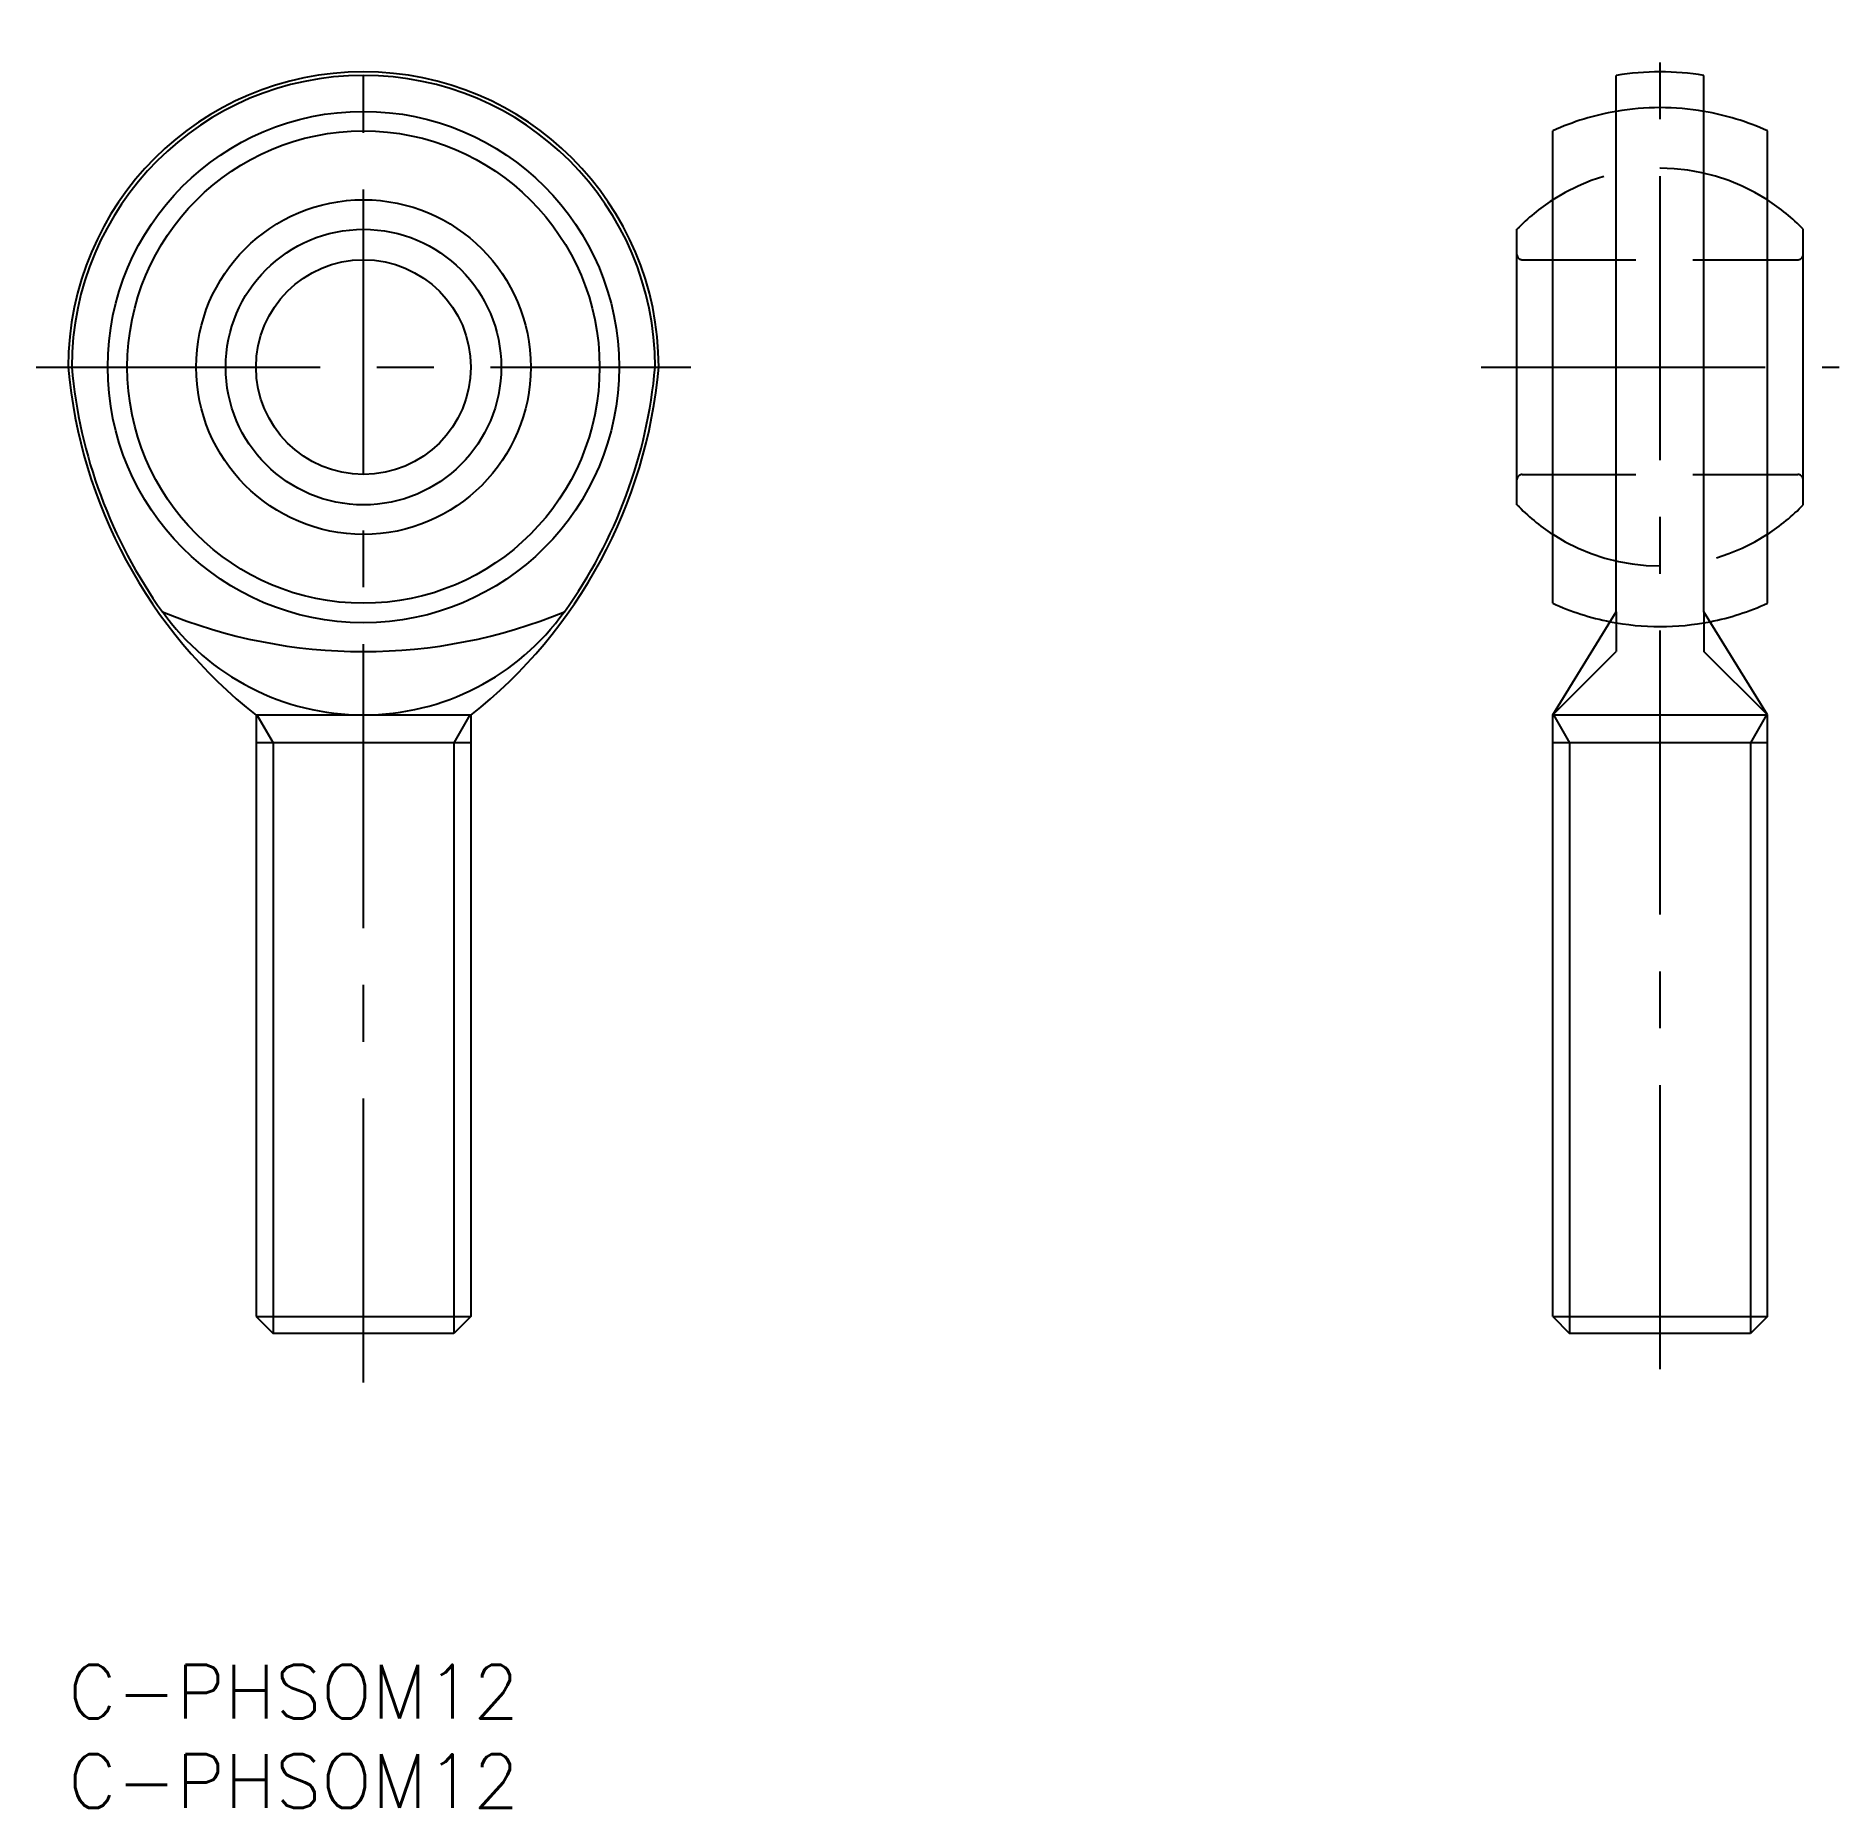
# Model space of a CAD drawing. Extents: x -2 to 99, y -8 to 91.
import ezdxf
from ezdxf.enums import TextEntityAlignment as Align

# ---------------------------------------------------------------- set-up
doc = ezdxf.new("R2010")
doc.units = 0
doc.header["$LTSCALE"] = 0.5
doc.linetypes.add('CENTER', pattern=[50.8, 31.75, -6.35, 6.35, -6.35])
doc.linetypes.add('DASHED', pattern=[19.05, 12.7, -6.35])
doc.layers.get('0').update_dxf_attribs({"linetype": 'CONTINUOUS'})
doc.layers.add('CENTER', color=1, linetype='CENTER')
doc.styles.get("Standard").update_dxf_attribs({"font": 'txt.shx', "height": 3, "bigfont": 'bigfont.shx'})

msp = doc.modelspace()

# ---------------------------------------------------------------- linework, layer by layer
at = {"color": 7, "linetype": 'CONTINUOUS'}
for p, q in [((86.52, 58.85), (86.52, 88.82)), ((91.42, 58.85), (91.42, 88.82)), ((82.97, 59.32), (82.97, 85.72)), ((94.97, 59.32), (94.97, 85.72)), ((80.97, 64.82), (80.97, 80.22)), ((96.97, 64.82), (96.97, 80.22)), ((82.97, 53.08), (86.52, 58.85)), ((94.97, 53.08), (91.42, 58.85)), ((10.5, 53.08), (10.5, 19.47)), ((10.5, 53.08), (22.5, 53.08)), ((22.5, 53.08), (22.5, 19.47)), ((82.97, 19.47), (82.97, 53.08)), ((82.97, 53.08), (94.97, 53.08)), ((94.97, 19.47), (94.97, 53.08)), ((22.5, 51.52), (10.5, 51.52)), ((94.97, 51.52), (82.97, 51.52)), ((10.5, 19.47), (22.5, 19.47)), ((10.5, 19.47), (11.45, 18.52)), ((22.5, 19.47), (21.55, 18.52)), ((82.97, 19.47), (94.97, 19.47)), ((82.97, 19.47), (83.91, 18.52)), ((94.97, 19.47), (94.02, 18.52)), ((21.55, 18.52), (11.45, 18.52)), ((94.02, 18.52), (83.91, 18.52))]:
    msp.add_line(p, q, dxfattribs=at)
at = {"color": 3, "linetype": 'DASHED'}
for p, q in [((81.27, 78.52), (96.67, 78.52)), ((81.27, 66.52), (96.67, 66.52)), ((86.52, 58.85), (86.52, 56.63)), ((91.42, 58.85), (91.42, 56.63)), ((82.97, 53.08), (86.52, 56.63)), ((94.97, 53.08), (91.42, 56.63))]:
    msp.add_line(p, q, dxfattribs=at)
at = {"color": 3, "linetype": 'CONTINUOUS'}
for p, q in [((10.55, 53.08), (11.45, 51.52)), ((22.45, 53.08), (21.55, 51.52)), ((83.02, 53.08), (83.91, 51.52)), ((94.92, 53.08), (94.02, 51.52)), ((11.45, 51.52), (11.45, 18.52)), ((21.55, 51.52), (21.55, 18.52)), ((83.91, 51.52), (83.91, 18.52)), ((94.02, 51.52), (94.02, 18.52))]:
    msp.add_line(p, q, dxfattribs=at)
at = {"color": 7, "linetype": 'CONTINUOUS'}
for radius in [14.29, 13.2, 9.35, 7.7, 6]:
    msp.add_circle((16.5, 72.52), radius, dxfattribs=at)
for centre, radius, start, end in [((16.5, 72.52), 16.5, 0, 180), ((16.5, 72.52), 16.3, 0, 180), ((88.97, 74.02), 15, 80.5996, 99.4004), ((88.97, 72.52), 14.5, 99.7277, 114.4433), ((88.97, 72.52), 14.5, 65.5567, 80.2723), ((88.97, 72.55), 11.08, 122.7751, 136.2026), ((88.97, 72.55), 11.08, 43.7974, 57.2249), ((27.78, 74.96), 27.89, 185.0313, 231.7082), ((27.78, 74.96), 27.69, 185.0679, 215.5916), ((5.22, 74.96), 27.89, 308.2918, 354.9687), ((5.22, 74.96), 27.69, 324.4084, 354.9321), ((88.97, 72.49), 11.08, 223.7974, 237.2249), ((88.97, 72.49), 11.08, 302.7751, 316.2026), ((16.5, 66.89), 13.81, 215.5916, 324.4084), ((16.5, 86.1), 29.48, 247.5983, 292.4017), ((88.97, 72.52), 14.5, 245.5567, 258.8915), ((88.97, 72.52), 14.5, 281.1085, 294.4433)]:
    msp.add_arc(centre, radius, start, end, dxfattribs=at)
at = {"color": 3, "linetype": 'DASHED'}
for centre, radius, start, end in [((88.97, 72.52), 14.5, 80.2723, 99.7277), ((88.97, 72.55), 11.08, 57.2249, 122.7751), ((81.27, 78.82), 0.3, 180, 270), ((96.67, 78.82), 0.3, 270, 0), ((81.27, 66.22), 0.3, 90, 180), ((96.67, 66.22), 0.3, 0, 90), ((88.97, 72.49), 11.08, 237.2249, 302.7751), ((88.97, 72.52), 14.5, 258.8915, 281.1085)]:
    msp.add_arc(centre, radius, start, end, dxfattribs=at)
at = {"layer": 'CENTER', "color": 1, "linetype": 'CENTER'}
for p, q in [((16.5, 15.77), (16.5, 90.82)), ((88.97, 16.52), (88.97, 91.02)), ((-1.8, 72.52), (34.8, 72.52)), ((78.97, 72.52), (98.97, 72.52))]:
    msp.add_line(p, q, dxfattribs=at)

# ---------------------------------------------------------------- texts
at = {"color": 7, "linetype": 'CONTINUOUS'}
for p in [(0, 0), (0, -5)]:
    msp.add_text('C-PHSOM12', height=3, dxfattribs=at).set_placement(p, align=Align.TOP_LEFT)

doc.saveas('drawing.dxf')
